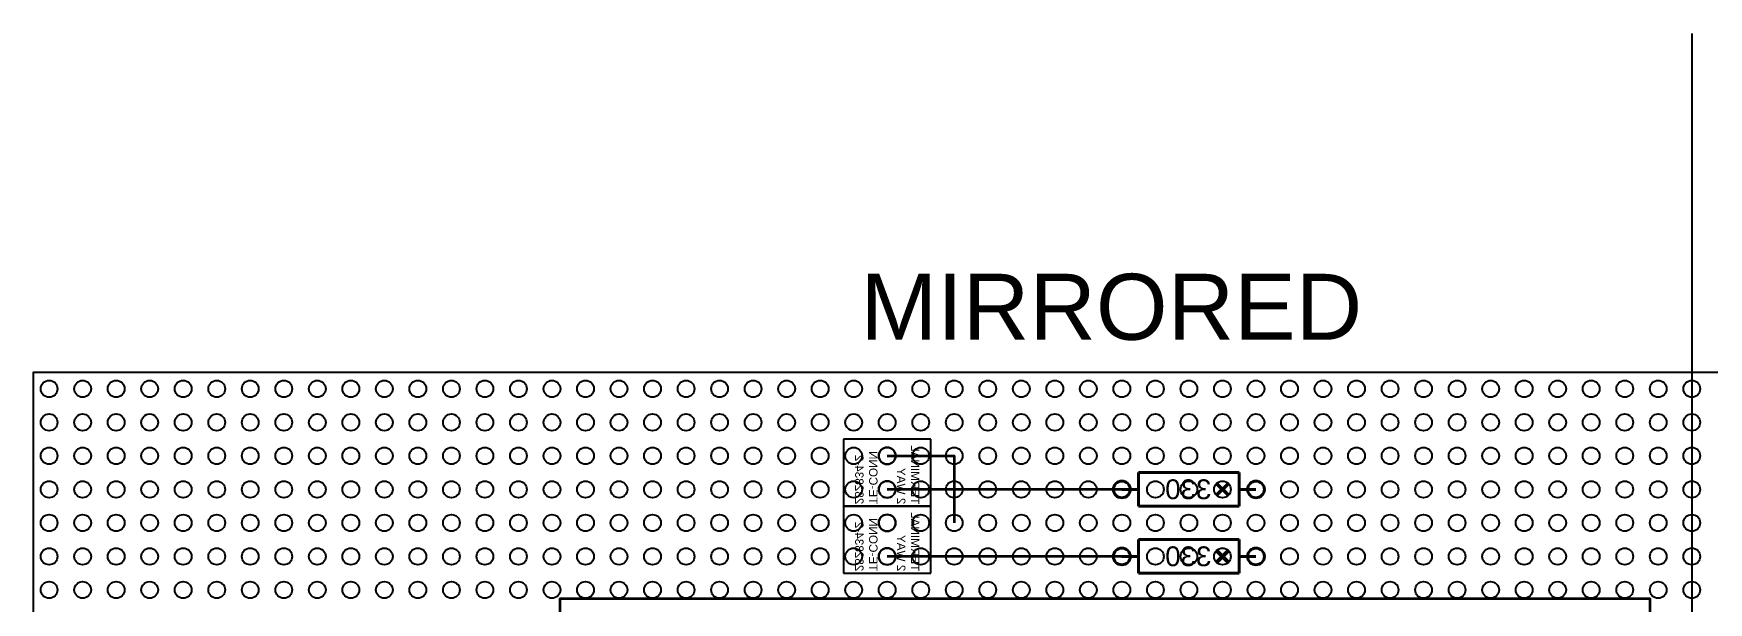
# Model space of a CAD drawing. Header units: millimetres. Extents: x 3609 to 3909, y -1651 to -1264.
# Drawn here: x 3608.9 to 3735.8, y -1306.7 to -1263.6 of the extents above; entities that cross this region are included whole.
import ezdxf
from ezdxf.enums import TextEntityAlignment as Align

# ---------------------------------------------------------------- set-up
doc = ezdxf.new("R2010")
doc.units = ezdxf.units.MM
doc.header["$LTSCALE"] = 10
doc.header["$MEASUREMENT"] = 0
doc.layers.get('0').update_dxf_attribs({"color": 8})
doc.layers.add('Component', color=210, linetype='Continuous')
doc.layers.add('vero Pins', color=30, linetype='Continuous')
doc.layers.add('Component Centre', color=7, linetype='Continuous', true_color=0x7db0bf)
doc.layers.add('VERO (SCREEN)', color=7, linetype='Continuous', true_color=0xd4d4d4)
for name, color, linetype, lineweight in [('Component Detail', 143, 'Continuous', 40), ('GND +0V', 7, 'Continuous', 35), ('SDA', 80, 'Continuous', 35), ('VERO CUT', 252, 'Continuous', 35)]:
    doc.layers.add(name, color=color, linetype=linetype, lineweight=lineweight)
doc.layers.add('Vero Grid', color=7, linetype='Continuous', true_color=0x3d3d3d, transparency=0.5)
doc.layers.get('VERO (SCREEN)').off()
doc.styles.add('Pins', font='arial.ttf', dxfattribs={"height": 0.05})
doc.styles.get("Standard").update_dxf_attribs({"font": 'arial.ttf'})
picture_1 = doc.add_image_def('image5.jpg', size_in_pixel=(144, 187))

# ---------------------------------------------------------------- blocks, each defined once
blk = doc.blocks.new('VERO BOARD - full length')
at = {"layer": 'Vero Grid'}
blk.add_lwpolyline([(-1.91, -298.88), (-1.91, 1.18), (97.79, 1.18), (97.79, -298.88)], close=True, dxfattribs=at)
for centre in [(81.28, 0), (83.82, 0), (86.36, 0), (88.9, 0), (91.44, 0), (93.98, 0), (96.52, 0), (81.28, -2.54), (83.82, -2.54), (86.36, -2.54), (88.9, -2.54), (91.44, -2.54), (93.98, -2.54), (96.52, -2.54), (81.28, -5.08), (83.82, -5.08), (86.36, -5.08), (88.9, -5.08), (91.44, -5.08), (93.98, -5.08), (96.52, -5.08), (81.28, -7.62), (83.82, -7.62), (86.36, -7.62), (88.9, -7.62), (91.44, -7.62), (93.98, -7.62), (96.52, -7.62), (81.28, -10.16), (83.82, -10.16), (86.36, -10.16), (88.9, -10.16), (91.44, -10.16), (93.98, -10.16), (96.52, -10.16), (81.28, -12.7), (83.82, -12.7), (86.36, -12.7), (88.9, -12.7), (91.44, -12.7), (93.98, -12.7), (96.52, -12.7), (81.28, -15.24), (83.82, -15.24), (86.36, -15.24), (88.9, -15.24), (91.44, -15.24), (93.98, -15.24), (96.52, -15.24), (81.28, -17.78), (83.82, -17.78), (86.36, -17.78), (88.9, -17.78), (91.44, -17.78), (93.98, -17.78), (96.52, -17.78), (81.28, -20.32), (83.82, -20.32), (86.36, -20.32), (88.9, -20.32), (91.44, -20.32), (93.98, -20.32), (96.52, -20.32), (81.28, -22.86), (83.82, -22.86), (86.36, -22.86), (88.9, -22.86), (91.44, -22.86), (93.98, -22.86), (96.52, -22.86), (81.28, -25.4), (83.82, -25.4), (86.36, -25.4), (88.9, -25.4), (91.44, -25.4), (93.98, -25.4), (96.52, -25.4), (81.28, -27.94), (83.82, -27.94), (86.36, -27.94), (88.9, -27.94), (91.44, -27.94), (93.98, -27.94), (96.52, -27.94), (81.28, -30.48), (83.82, -30.48), (86.36, -30.48), (88.9, -30.48), (91.44, -30.48), (93.98, -30.48), (96.52, -30.48), (81.28, -33.02), (83.82, -33.02), (86.36, -33.02), (88.9, -33.02), (91.44, -33.02), (93.98, -33.02), (96.52, -33.02), (81.28, -35.56), (83.82, -35.56), (86.36, -35.56), (88.9, -35.56), (91.44, -35.56), (93.98, -35.56), (96.52, -35.56), (81.28, -38.1), (83.82, -38.1), (86.36, -38.1), (88.9, -38.1), (91.44, -38.1), (93.98, -38.1), (96.52, -38.1), (81.28, -40.64), (83.82, -40.64), (86.36, -40.64), (88.9, -40.64), (91.44, -40.64), (93.98, -40.64), (96.52, -40.64), (81.28, -43.18), (83.82, -43.18), (86.36, -43.18), (88.9, -43.18), (91.44, -43.18), (93.98, -43.18), (96.52, -43.18), (81.28, -45.72), (83.82, -45.72), (86.36, -45.72), (88.9, -45.72), (91.44, -45.72), (93.98, -45.72), (96.52, -45.72), (81.28, -48.26), (83.82, -48.26), (86.36, -48.26), (88.9, -48.26), (91.44, -48.26), (93.98, -48.26), (96.52, -48.26), (81.28, -50.8), (83.82, -50.8), (86.36, -50.8), (88.9, -50.8), (91.44, -50.8), (93.98, -50.8), (96.52, -50.8), (81.28, -53.34), (83.82, -53.34), (86.36, -53.34), (88.9, -53.34), (91.44, -53.34), (93.98, -53.34), (96.52, -53.34), (81.28, -55.88), (83.82, -55.88), (86.36, -55.88), (88.9, -55.88), (91.44, -55.88), (93.98, -55.88), (96.52, -55.88), (81.28, -58.42), (83.82, -58.42), (86.36, -58.42), (88.9, -58.42), (91.44, -58.42), (93.98, -58.42), (96.52, -58.42), (81.28, -60.96), (83.82, -60.96), (86.36, -60.96), (88.9, -60.96), (91.44, -60.96), (93.98, -60.96), (96.52, -60.96), (81.28, -63.5), (83.82, -63.5), (86.36, -63.5), (88.9, -63.5), (91.44, -63.5), (93.98, -63.5), (96.52, -63.5), (81.28, -66.04), (83.82, -66.04), (86.36, -66.04), (88.9, -66.04), (91.44, -66.04), (93.98, -66.04), (96.52, -66.04), (81.28, -68.58), (83.82, -68.58), (86.36, -68.58), (88.9, -68.58), (91.44, -68.58), (93.98, -68.58), (96.52, -68.58), (81.28, -71.12), (83.82, -71.12), (86.36, -71.12), (88.9, -71.12), (91.44, -71.12), (93.98, -71.12), (96.52, -71.12), (81.28, -73.66), (83.82, -73.66), (86.36, -73.66), (88.9, -73.66), (91.44, -73.66), (93.98, -73.66), (96.52, -73.66), (81.28, -76.2), (83.82, -76.2), (86.36, -76.2), (88.9, -76.2), (91.44, -76.2), (93.98, -76.2), (96.52, -76.2), (81.28, -78.74), (83.82, -78.74), (86.36, -78.74), (88.9, -78.74), (91.44, -78.74), (93.98, -78.74), (96.52, -78.74), (81.28, -81.28), (83.82, -81.28), (86.36, -81.28), (88.9, -81.28), (91.44, -81.28), (93.98, -81.28), (96.52, -81.28), (81.28, -83.82), (83.82, -83.82), (86.36, -83.82), (88.9, -83.82), (91.44, -83.82), (93.98, -83.82), (96.52, -83.82), (81.28, -86.36), (83.82, -86.36), (86.36, -86.36), (88.9, -86.36), (91.44, -86.36), (93.98, -86.36), (96.52, -86.36), (81.28, -88.9), (83.82, -88.9), (86.36, -88.9), (88.9, -88.9), (91.44, -88.9), (93.98, -88.9), (96.52, -88.9), (81.28, -91.44), (83.82, -91.44), (86.36, -91.44), (88.9, -91.44), (91.44, -91.44), (93.98, -91.44), (96.52, -91.44), (81.28, -93.98), (83.82, -93.98), (86.36, -93.98), (88.9, -93.98), (91.44, -93.98), (93.98, -93.98), (96.52, -93.98), (81.28, -96.52), (83.82, -96.52), (86.36, -96.52), (88.9, -96.52), (91.44, -96.52), (93.98, -96.52), (96.52, -96.52), (81.28, -99.06), (83.82, -99.06), (86.36, -99.06), (88.9, -99.06), (91.44, -99.06), (93.98, -99.06), (96.52, -99.06), (81.28, -101.6), (83.82, -101.6), (86.36, -101.6), (88.9, -101.6), (91.44, -101.6), (93.98, -101.6), (96.52, -101.6), (81.28, -104.14), (83.82, -104.14), (86.36, -104.14), (88.9, -104.14), (91.44, -104.14), (93.98, -104.14), (96.52, -104.14), (81.28, -106.68), (83.82, -106.68), (86.36, -106.68), (88.9, -106.68), (91.44, -106.68), (93.98, -106.68), (96.52, -106.68), (81.28, -109.22), (83.82, -109.22), (86.36, -109.22), (88.9, -109.22), (91.44, -109.22), (93.98, -109.22), (96.52, -109.22), (81.28, -111.76), (83.82, -111.76), (86.36, -111.76), (88.9, -111.76), (91.44, -111.76), (93.98, -111.76), (96.52, -111.76), (81.28, -114.3), (83.82, -114.3), (86.36, -114.3), (88.9, -114.3), (91.44, -114.3), (93.98, -114.3), (96.52, -114.3), (81.28, -116.84), (83.82, -116.84), (86.36, -116.84), (88.9, -116.84), (91.44, -116.84), (93.98, -116.84), (96.52, -116.84), (81.28, -119.38), (83.82, -119.38), (86.36, -119.38), (88.9, -119.38), (91.44, -119.38), (93.98, -119.38), (96.52, -119.38), (81.28, -121.92), (83.82, -121.92), (86.36, -121.92), (88.9, -121.92), (91.44, -121.92), (93.98, -121.92), (96.52, -121.92), (81.28, -124.46), (83.82, -124.46), (86.36, -124.46), (88.9, -124.46), (91.44, -124.46), (93.98, -124.46), (96.52, -124.46)]:
    blk.add_circle(centre, 0.635, dxfattribs=at)
blk = doc.blocks.new('Terminal Block 2-WAY TE CONNECTIVITY')
at = {"color": 1}
for centre in [(0, 0), (2.54, 0)]:
    blk.add_circle(centre, 0.635, dxfattribs=at)
at = {"layer": 'Component', "insert": (-1.13, 2.44), "char_height": 0.635, "width": 4.9953, "attachment_point": 1}
blk.add_mtext('TERMINAL\\P2 WAY\\P\\PTE-CONN\\P282834-2', dxfattribs=at)
at = {"layer": 'Component'}
image = blk.add_image(picture_1, insert=(-1.27, -3.3), size_in_units=(5.08, 6.6), rotation=0, dxfattribs=at)
image.dxf.flags = 7
blk = doc.blocks.new('Resistor 330')
at = {"layer": 'Component Detail', "color": 4}
for points in [[(1.27, 1.27), (1.27, -1.27)], [(1.27, 1.27), (8.89, 1.27)], [(8.89, 1.27), (8.89, -1.27)], [(0, 0), (1.27, 0)], [(10.16, 0), (8.89, 0)], [(1.27, -1.27), (8.89, -1.27)]]:
    blk.add_lwpolyline(points, dxfattribs=at)
at = {"layer": 'Component Detail', "color": 1}
for centre in [(0, 0), (10.16, 0)]:
    blk.add_circle(centre, 0.635, dxfattribs=at)
at = {"color": 4, "insert": (3.38, 0.76), "char_height": 1.5, "width": 3.0365, "attachment_point": 1}
blk.add_mtext('330', dxfattribs=at)
blk = doc.blocks.new('CUT')
at = {"color": 33, "lineweight": 50}
for points in [[(-0.45, -0.45), (0.45, 0.45)], [(0.45, -0.45), (-0.45, 0.45)]]:
    blk.add_lwpolyline(points, dxfattribs=at)

msp = doc.modelspace()

# ---------------------------------------------------------------- linework, layer by layer
at = {"color": 7}
msp.add_lwpolyline([(3734.56, -1263.57), (3734.56, -1650.94)], dxfattribs=at)
at = {"layer": 'GND +0V'}
msp.add_lwpolyline([(3673.6, -1295.58), (3678.68, -1295.58), (3678.68, -1300.66)], dxfattribs=at)
at = {"layer": 'SDA', "color": 1}
for points in [[(3691.38, -1298.12), (3673.6, -1298.12)], [(3691.38, -1303.2), (3673.6, -1303.2)]]:
    msp.add_lwpolyline(points, dxfattribs=at)
at = {"layer": 'VERO CUT'}
msp.add_lwpolyline([(3731.38, -1373.69), (3648.83, -1373.69), (3648.83, -1306.38), (3731.38, -1306.38)], close=True, dxfattribs=at)

# ---------------------------------------------------------------- block references
at = {"color": 3, "xscale": -1, "rotation": 180}
for p in [(3699.01, -1298.12), (3699.01, -1303.2)]:
    msp.add_blockref('CUT', p, dxfattribs=at)
at = {"layer": 'Component Centre', "xscale": -1, "rotation": 270.0000000000001}
for p in [(3673.6, -1298.12), (3673.6, -1303.2)]:
    msp.add_blockref('Terminal Block 2-WAY TE CONNECTIVITY', p, dxfattribs=at)
at = {"layer": 'VERO (SCREEN)', "rotation": 90}
msp.add_blockref('VERO BOARD - full length', (3610.1, -1387.02), dxfattribs=at)
at = {"layer": 'vero Pins', "color": 1, "xscale": -1}
for p in [(3701.54, -1298.12), (3701.54, -1303.2)]:
    msp.add_blockref('Resistor 330', p, dxfattribs=at)

# ---------------------------------------------------------------- texts
at = {"color": 7, "style": 'Pins'}
msp.add_text('MIRRORED', height=5, dxfattribs=at).set_placement((3690.58, -1284.28), align=Align.MIDDLE_CENTER)

doc.saveas('drawing.dxf')
